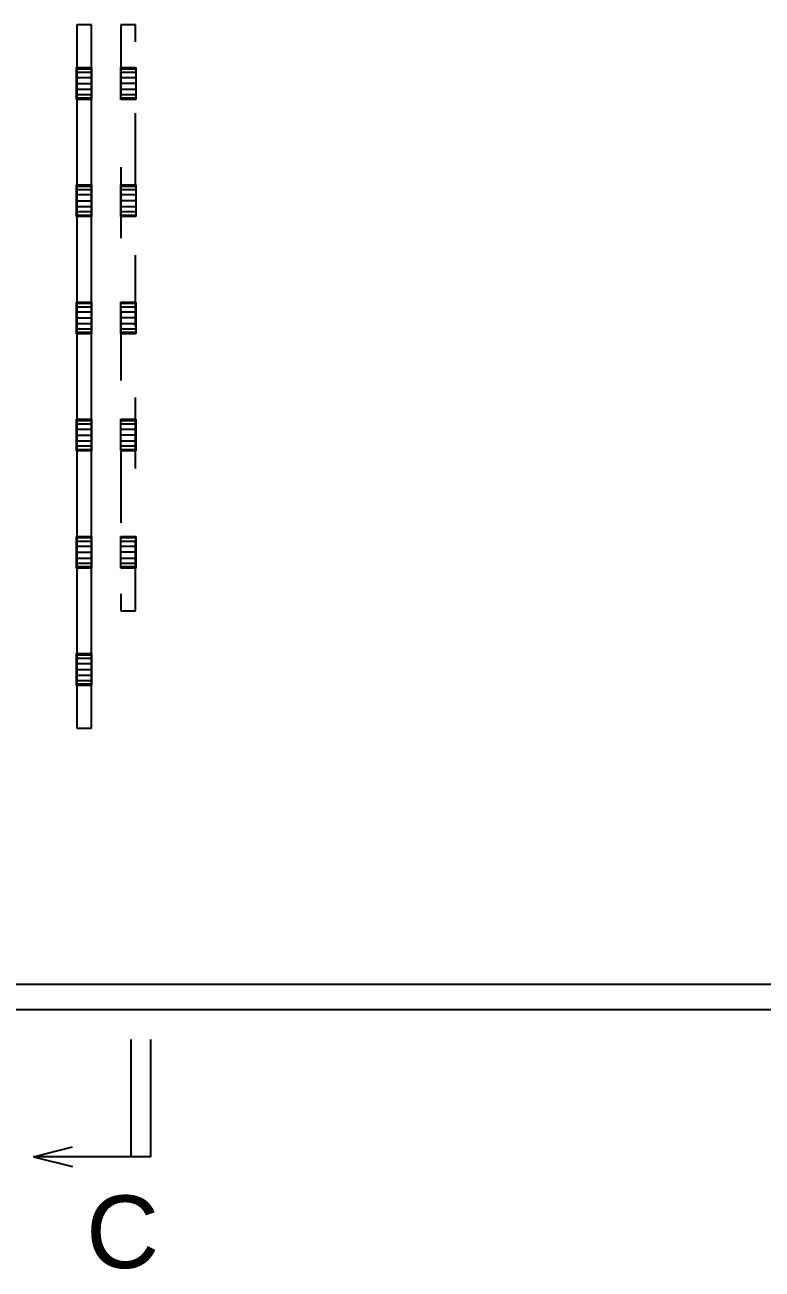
# Model space of a CAD drawing. Extents: x -23 to 149, y -71 to 107.
# Drawn here: x 67.71 to 86.59, y -33.35 to -1.5 of the extents above; entities that cross this region are included whole.
import ezdxf
from ezdxf.enums import TextEntityAlignment as Align

# ---------------------------------------------------------------- set-up
doc = ezdxf.new("R2010")
doc.units = 0
doc.header["$LTSCALE"] = 91.023009
doc.header["$MEASUREMENT"] = 0
doc.linetypes.add('SDS2_5', pattern=[0.04, 0.02, -0.02])
doc.layers.add('OUTLINE', color=7, linetype='CONTINUOUS')
doc.layers.add('SYSTEM_ANNOTATION', color=7, linetype='CONTINUOUS')
doc.styles.add('ARIAL', font='arial.ttf', dxfattribs={"width": 0.8, "height": 0.2})

msp = doc.modelspace()

# ---------------------------------------------------------------- linework, layer by layer
at = {"layer": 'OUTLINE', "color": 2, "linetype": 'CONTINUOUS'}
for p, q in [((69.418, -1.5), (69.043, -1.5)), ((69.043, -1.5), (69.043, -19.5)), ((69.418, -19.5), (69.418, -1.5)), ((69.043, -19.5), (69.418, -19.5)), ((90.5, -26.06), (5.5, -26.06)), ((5.5, -26.7), (90.5, -26.7))]:
    msp.add_line(p, q, dxfattribs=at)
at = {"layer": 'OUTLINE', "color": 1, "linetype": 'SDS2_5'}
for p, q in [((70.55, -1.5), (70.175, -1.5)), ((70.175, -1.5), (70.175, -16.5)), ((70.55, -16.5), (70.55, -1.5)), ((69.037, -2.625), (69.037, -2.594)), ((69.037, -2.594), (69.043, -2.594)), ((69.037, -2.713), (69.037, -2.625)), ((69.037, -2.625), (69.043, -2.625)), ((69.037, -2.845), (69.037, -2.713)), ((69.037, -2.713), (69.043, -2.713)), ((69.037, -3), (69.037, -2.845)), ((69.037, -2.845), (69.043, -2.845)), ((69.043, -2.594), (69.418, -2.594)), ((69.043, -2.625), (69.418, -2.625)), ((69.043, -2.713), (69.418, -2.713)), ((69.043, -2.845), (69.418, -2.845)), ((69.418, -2.594), (69.422, -2.594)), ((69.418, -2.625), (69.422, -2.625)), ((69.418, -2.713), (69.422, -2.713)), ((69.418, -2.845), (69.422, -2.845)), ((69.422, -2.594), (69.422, -2.625)), ((69.422, -2.625), (69.422, -2.713)), ((69.422, -2.713), (69.422, -2.845)), ((69.422, -2.845), (69.422, -3)), ((70.17, -2.594), (70.175, -2.594)), ((70.17, -2.625), (70.17, -2.594)), ((70.17, -2.625), (70.175, -2.625)), ((70.17, -2.713), (70.17, -2.625)), ((70.17, -2.713), (70.175, -2.713)), ((70.17, -2.845), (70.17, -2.713)), ((70.17, -2.845), (70.175, -2.845)), ((70.17, -3), (70.17, -2.845)), ((70.175, -2.594), (70.55, -2.594)), ((70.175, -2.625), (70.55, -2.625)), ((70.175, -2.713), (70.55, -2.713)), ((70.175, -2.845), (70.55, -2.845)), ((70.55, -2.594), (70.555, -2.594)), ((70.55, -2.625), (70.555, -2.625)), ((70.55, -2.713), (70.555, -2.713)), ((70.55, -2.845), (70.555, -2.845)), ((70.555, -2.594), (70.555, -2.625)), ((70.555, -2.625), (70.555, -2.713)), ((70.555, -2.713), (70.555, -2.845)), ((70.555, -2.845), (70.555, -3)), ((69.037, -3.155), (69.037, -3)), ((69.037, -3), (69.043, -3)), ((69.037, -3.287), (69.037, -3.155)), ((69.043, -3.155), (69.037, -3.155)), ((69.043, -3), (69.418, -3)), ((69.418, -3.155), (69.043, -3.155)), ((69.418, -3), (69.422, -3)), ((69.422, -3.155), (69.418, -3.155)), ((69.422, -3), (69.422, -3.155)), ((69.422, -3.155), (69.422, -3.287)), ((70.175, -3), (70.17, -3)), ((70.17, -3.155), (70.17, -3)), ((70.175, -3.155), (70.17, -3.155)), ((70.17, -3.287), (70.17, -3.155)), ((70.55, -3), (70.175, -3)), ((70.55, -3.155), (70.175, -3.155)), ((70.555, -3), (70.55, -3)), ((70.555, -3.155), (70.55, -3.155)), ((70.555, -3), (70.555, -3.155)), ((70.555, -3.155), (70.555, -3.287)), ((69.037, -3.375), (69.037, -3.287)), ((69.043, -3.287), (69.037, -3.287)), ((69.037, -3.406), (69.037, -3.375)), ((69.043, -3.375), (69.037, -3.375)), ((69.043, -3.406), (69.037, -3.406)), ((69.418, -3.287), (69.043, -3.287)), ((69.418, -3.375), (69.043, -3.375)), ((69.418, -3.406), (69.043, -3.406)), ((69.422, -3.287), (69.418, -3.287)), ((69.422, -3.375), (69.418, -3.375)), ((69.422, -3.406), (69.418, -3.406)), ((69.422, -3.287), (69.422, -3.375)), ((69.422, -3.375), (69.422, -3.406)), ((70.175, -3.287), (70.17, -3.287)), ((70.17, -3.375), (70.17, -3.287)), ((70.175, -3.375), (70.17, -3.375)), ((70.17, -3.406), (70.17, -3.375)), ((70.175, -3.406), (70.17, -3.406)), ((70.55, -3.287), (70.175, -3.287)), ((70.55, -3.375), (70.175, -3.375)), ((70.55, -3.406), (70.175, -3.406)), ((70.555, -3.287), (70.55, -3.287)), ((70.555, -3.375), (70.55, -3.375)), ((70.555, -3.406), (70.55, -3.406)), ((70.555, -3.287), (70.555, -3.375)), ((70.555, -3.375), (70.555, -3.406)), ((69.037, -5.625), (69.037, -5.594)), ((69.037, -5.594), (69.043, -5.594)), ((69.037, -5.713), (69.037, -5.625)), ((69.037, -5.625), (69.043, -5.625)), ((69.037, -5.845), (69.037, -5.713)), ((69.037, -5.713), (69.043, -5.713)), ((69.043, -5.594), (69.418, -5.594)), ((69.043, -5.625), (69.418, -5.625)), ((69.043, -5.713), (69.418, -5.713)), ((69.418, -5.594), (69.422, -5.594)), ((69.418, -5.625), (69.422, -5.625)), ((69.418, -5.713), (69.422, -5.713)), ((69.422, -5.594), (69.422, -5.625)), ((69.422, -5.625), (69.422, -5.713)), ((69.422, -5.713), (69.422, -5.845)), ((70.17, -5.594), (70.175, -5.594)), ((70.17, -5.625), (70.17, -5.594)), ((70.17, -5.625), (70.175, -5.625)), ((70.17, -5.713), (70.17, -5.625)), ((70.17, -5.713), (70.175, -5.713)), ((70.17, -5.845), (70.17, -5.713)), ((70.175, -5.594), (70.55, -5.594)), ((70.175, -5.625), (70.55, -5.625)), ((70.175, -5.713), (70.55, -5.713)), ((70.55, -5.594), (70.555, -5.594)), ((70.55, -5.625), (70.555, -5.625)), ((70.55, -5.713), (70.555, -5.713)), ((70.555, -5.594), (70.555, -5.625)), ((70.555, -5.625), (70.555, -5.713)), ((70.555, -5.713), (70.555, -5.845)), ((69.037, -6), (69.037, -5.845)), ((69.037, -5.845), (69.043, -5.845)), ((69.037, -6.155), (69.037, -6)), ((69.037, -6), (69.043, -6)), ((69.043, -5.845), (69.418, -5.845)), ((69.043, -6), (69.418, -6)), ((69.418, -5.845), (69.422, -5.845)), ((69.418, -6), (69.422, -6)), ((69.422, -5.845), (69.422, -6)), ((69.422, -6), (69.422, -6.155)), ((70.17, -5.845), (70.175, -5.845)), ((70.17, -6), (70.17, -5.845)), ((70.175, -6), (70.17, -6)), ((70.17, -6.155), (70.17, -6)), ((70.175, -5.845), (70.55, -5.845)), ((70.55, -6), (70.175, -6)), ((70.55, -5.845), (70.555, -5.845)), ((70.555, -6), (70.55, -6)), ((70.555, -5.845), (70.555, -6)), ((70.555, -6), (70.555, -6.155)), ((69.037, -6.287), (69.037, -6.155)), ((69.043, -6.155), (69.037, -6.155)), ((69.037, -6.375), (69.037, -6.287)), ((69.043, -6.287), (69.037, -6.287)), ((69.418, -6.155), (69.043, -6.155)), ((69.418, -6.287), (69.043, -6.287)), ((69.422, -6.155), (69.418, -6.155)), ((69.422, -6.287), (69.418, -6.287)), ((69.422, -6.155), (69.422, -6.287)), ((69.422, -6.287), (69.422, -6.375)), ((70.175, -6.155), (70.17, -6.155)), ((70.17, -6.287), (70.17, -6.155)), ((70.175, -6.287), (70.17, -6.287)), ((70.17, -6.375), (70.17, -6.287)), ((70.55, -6.155), (70.175, -6.155)), ((70.55, -6.287), (70.175, -6.287)), ((70.555, -6.155), (70.55, -6.155)), ((70.555, -6.287), (70.55, -6.287)), ((70.555, -6.155), (70.555, -6.287)), ((70.555, -6.287), (70.555, -6.375)), ((69.037, -6.406), (69.037, -6.375)), ((69.043, -6.375), (69.037, -6.375)), ((69.043, -6.406), (69.037, -6.406)), ((69.418, -6.375), (69.043, -6.375)), ((69.418, -6.406), (69.043, -6.406)), ((69.422, -6.375), (69.418, -6.375)), ((69.422, -6.406), (69.418, -6.406)), ((69.422, -6.375), (69.422, -6.406)), ((70.175, -6.375), (70.17, -6.375)), ((70.17, -6.406), (70.17, -6.375)), ((70.175, -6.406), (70.17, -6.406)), ((70.55, -6.375), (70.175, -6.375)), ((70.55, -6.406), (70.175, -6.406)), ((70.555, -6.375), (70.55, -6.375)), ((70.555, -6.406), (70.55, -6.406)), ((70.555, -6.375), (70.555, -6.406)), ((69.037, -8.625), (69.037, -8.594)), ((69.037, -8.594), (69.043, -8.594)), ((69.043, -8.594), (69.418, -8.594)), ((69.418, -8.594), (69.422, -8.594)), ((69.422, -8.594), (69.422, -8.625)), ((70.17, -8.594), (70.175, -8.594)), ((70.17, -8.625), (70.17, -8.594)), ((70.175, -8.594), (70.55, -8.594)), ((70.55, -8.594), (70.555, -8.594)), ((70.555, -8.594), (70.555, -8.625)), ((69.037, -8.713), (69.037, -8.625)), ((69.037, -8.625), (69.043, -8.625)), ((69.037, -8.845), (69.037, -8.713)), ((69.037, -8.713), (69.043, -8.713)), ((69.037, -9), (69.037, -8.845)), ((69.037, -8.845), (69.043, -8.845)), ((69.043, -8.625), (69.418, -8.625)), ((69.043, -8.713), (69.418, -8.713)), ((69.043, -8.845), (69.418, -8.845)), ((69.418, -8.625), (69.422, -8.625)), ((69.418, -8.713), (69.422, -8.713)), ((69.418, -8.845), (69.422, -8.845)), ((69.422, -8.625), (69.422, -8.713)), ((69.422, -8.713), (69.422, -8.845)), ((69.422, -8.845), (69.422, -9)), ((70.17, -8.625), (70.175, -8.625)), ((70.17, -8.713), (70.17, -8.625)), ((70.17, -8.713), (70.175, -8.713)), ((70.17, -8.845), (70.17, -8.713)), ((70.17, -8.845), (70.175, -8.845)), ((70.17, -9), (70.17, -8.845)), ((70.175, -8.625), (70.55, -8.625)), ((70.175, -8.713), (70.55, -8.713)), ((70.175, -8.845), (70.55, -8.845)), ((70.55, -8.625), (70.555, -8.625)), ((70.55, -8.713), (70.555, -8.713)), ((70.55, -8.845), (70.555, -8.845)), ((70.555, -8.625), (70.555, -8.713)), ((70.555, -8.713), (70.555, -8.845)), ((70.555, -8.845), (70.555, -9)), ((69.037, -9.155), (69.037, -9)), ((69.037, -9), (69.043, -9)), ((69.037, -9.287), (69.037, -9.155)), ((69.043, -9.155), (69.037, -9.155)), ((69.043, -9), (69.418, -9)), ((69.418, -9.155), (69.043, -9.155)), ((69.418, -9), (69.422, -9)), ((69.422, -9.155), (69.418, -9.155)), ((69.422, -9), (69.422, -9.155)), ((69.422, -9.155), (69.422, -9.287)), ((70.175, -9), (70.17, -9)), ((70.17, -9.155), (70.17, -9)), ((70.175, -9.155), (70.17, -9.155)), ((70.17, -9.287), (70.17, -9.155)), ((70.55, -9), (70.175, -9)), ((70.55, -9.155), (70.175, -9.155)), ((70.555, -9), (70.55, -9)), ((70.555, -9.155), (70.55, -9.155)), ((70.555, -9), (70.555, -9.155)), ((70.555, -9.155), (70.555, -9.287)), ((69.037, -9.375), (69.037, -9.287)), ((69.043, -9.287), (69.037, -9.287)), ((69.037, -9.406), (69.037, -9.375)), ((69.043, -9.375), (69.037, -9.375)), ((69.043, -9.406), (69.037, -9.406)), ((69.418, -9.287), (69.043, -9.287)), ((69.418, -9.375), (69.043, -9.375)), ((69.418, -9.406), (69.043, -9.406)), ((69.422, -9.287), (69.418, -9.287)), ((69.422, -9.375), (69.418, -9.375)), ((69.422, -9.406), (69.418, -9.406)), ((69.422, -9.287), (69.422, -9.375)), ((69.422, -9.375), (69.422, -9.406)), ((70.175, -9.287), (70.17, -9.287)), ((70.17, -9.375), (70.17, -9.287)), ((70.175, -9.375), (70.17, -9.375)), ((70.17, -9.406), (70.17, -9.375)), ((70.175, -9.406), (70.17, -9.406)), ((70.55, -9.287), (70.175, -9.287)), ((70.55, -9.375), (70.175, -9.375)), ((70.55, -9.406), (70.175, -9.406)), ((70.555, -9.287), (70.55, -9.287)), ((70.555, -9.375), (70.55, -9.375)), ((70.555, -9.406), (70.55, -9.406)), ((70.555, -9.287), (70.555, -9.375)), ((70.555, -9.375), (70.555, -9.406)), ((69.037, -11.625), (69.037, -11.594)), ((69.037, -11.594), (69.043, -11.594)), ((69.037, -11.713), (69.037, -11.625)), ((69.037, -11.625), (69.043, -11.625)), ((69.037, -11.845), (69.037, -11.713)), ((69.037, -11.713), (69.043, -11.713)), ((69.043, -11.594), (69.418, -11.594)), ((69.043, -11.625), (69.418, -11.625)), ((69.043, -11.713), (69.418, -11.713)), ((69.418, -11.594), (69.422, -11.594)), ((69.418, -11.625), (69.422, -11.625)), ((69.418, -11.713), (69.422, -11.713)), ((69.422, -11.594), (69.422, -11.625)), ((69.422, -11.625), (69.422, -11.713)), ((69.422, -11.713), (69.422, -11.845)), ((70.17, -11.594), (70.175, -11.594)), ((70.17, -11.625), (70.17, -11.594)), ((70.17, -11.625), (70.175, -11.625)), ((70.17, -11.713), (70.17, -11.625)), ((70.17, -11.713), (70.175, -11.713)), ((70.17, -11.845), (70.17, -11.713)), ((70.175, -11.594), (70.55, -11.594)), ((70.175, -11.625), (70.55, -11.625)), ((70.175, -11.713), (70.55, -11.713)), ((70.55, -11.594), (70.555, -11.594)), ((70.55, -11.625), (70.555, -11.625)), ((70.55, -11.713), (70.555, -11.713)), ((70.555, -11.594), (70.555, -11.625)), ((70.555, -11.625), (70.555, -11.713)), ((70.555, -11.713), (70.555, -11.845)), ((69.037, -12), (69.037, -11.845)), ((69.037, -11.845), (69.043, -11.845)), ((69.037, -12.155), (69.037, -12)), ((69.037, -12), (69.043, -12)), ((69.043, -11.845), (69.418, -11.845)), ((69.043, -12), (69.418, -12)), ((69.418, -11.845), (69.422, -11.845)), ((69.418, -12), (69.422, -12)), ((69.422, -11.845), (69.422, -12)), ((69.422, -12), (69.422, -12.155)), ((70.17, -11.845), (70.175, -11.845)), ((70.17, -12), (70.17, -11.845)), ((70.175, -12), (70.17, -12)), ((70.17, -12.155), (70.17, -12)), ((70.175, -11.845), (70.55, -11.845)), ((70.55, -12), (70.175, -12)), ((70.55, -11.845), (70.555, -11.845)), ((70.555, -12), (70.55, -12)), ((70.555, -11.845), (70.555, -12)), ((70.555, -12), (70.555, -12.155)), ((69.037, -12.287), (69.037, -12.155)), ((69.043, -12.155), (69.037, -12.155)), ((69.037, -12.375), (69.037, -12.287)), ((69.043, -12.287), (69.037, -12.287)), ((69.037, -12.406), (69.037, -12.375)), ((69.043, -12.375), (69.037, -12.375)), ((69.043, -12.406), (69.037, -12.406)), ((69.418, -12.155), (69.043, -12.155)), ((69.418, -12.287), (69.043, -12.287)), ((69.418, -12.375), (69.043, -12.375)), ((69.418, -12.406), (69.043, -12.406)), ((69.422, -12.155), (69.418, -12.155)), ((69.422, -12.287), (69.418, -12.287)), ((69.422, -12.375), (69.418, -12.375)), ((69.422, -12.406), (69.418, -12.406)), ((69.422, -12.155), (69.422, -12.287)), ((69.422, -12.287), (69.422, -12.375)), ((69.422, -12.375), (69.422, -12.406)), ((70.175, -12.155), (70.17, -12.155)), ((70.17, -12.287), (70.17, -12.155)), ((70.175, -12.287), (70.17, -12.287)), ((70.17, -12.375), (70.17, -12.287)), ((70.175, -12.375), (70.17, -12.375)), ((70.17, -12.406), (70.17, -12.375)), ((70.175, -12.406), (70.17, -12.406)), ((70.55, -12.155), (70.175, -12.155)), ((70.55, -12.287), (70.175, -12.287)), ((70.55, -12.375), (70.175, -12.375)), ((70.55, -12.406), (70.175, -12.406)), ((70.555, -12.155), (70.55, -12.155)), ((70.555, -12.287), (70.55, -12.287)), ((70.555, -12.375), (70.55, -12.375)), ((70.555, -12.406), (70.55, -12.406)), ((70.555, -12.155), (70.555, -12.287)), ((70.555, -12.287), (70.555, -12.375)), ((70.555, -12.375), (70.555, -12.406)), ((69.037, -14.625), (69.037, -14.594)), ((69.037, -14.594), (69.043, -14.594)), ((69.037, -14.713), (69.037, -14.625)), ((69.037, -14.625), (69.043, -14.625)), ((69.043, -14.594), (69.418, -14.594)), ((69.043, -14.625), (69.418, -14.625)), ((69.418, -14.594), (69.422, -14.594)), ((69.418, -14.625), (69.422, -14.625)), ((69.422, -14.594), (69.422, -14.625)), ((69.422, -14.625), (69.422, -14.713)), ((70.17, -14.594), (70.175, -14.594)), ((70.17, -14.625), (70.17, -14.594)), ((70.17, -14.625), (70.175, -14.625)), ((70.17, -14.713), (70.17, -14.625)), ((70.175, -14.594), (70.55, -14.594)), ((70.175, -14.625), (70.55, -14.625)), ((70.55, -14.594), (70.555, -14.594)), ((70.55, -14.625), (70.555, -14.625)), ((70.555, -14.594), (70.555, -14.625)), ((70.555, -14.625), (70.555, -14.713)), ((69.037, -14.845), (69.037, -14.713)), ((69.037, -14.713), (69.043, -14.713)), ((69.037, -15), (69.037, -14.845)), ((69.037, -14.845), (69.043, -14.845)), ((69.043, -14.713), (69.418, -14.713)), ((69.043, -14.845), (69.418, -14.845)), ((69.418, -14.713), (69.422, -14.713)), ((69.418, -14.845), (69.422, -14.845)), ((69.422, -14.713), (69.422, -14.845)), ((69.422, -14.845), (69.422, -15)), ((70.17, -14.713), (70.175, -14.713)), ((70.17, -14.845), (70.17, -14.713)), ((70.17, -14.845), (70.175, -14.845)), ((70.17, -15), (70.17, -14.845)), ((70.175, -14.713), (70.55, -14.713)), ((70.175, -14.845), (70.55, -14.845)), ((70.55, -14.713), (70.555, -14.713)), ((70.55, -14.845), (70.555, -14.845)), ((70.555, -14.713), (70.555, -14.845)), ((70.555, -14.845), (70.555, -15)), ((69.037, -15.155), (69.037, -15)), ((69.037, -15), (69.043, -15)), ((69.037, -15.287), (69.037, -15.155)), ((69.043, -15.155), (69.037, -15.155)), ((69.037, -15.375), (69.037, -15.287)), ((69.043, -15.287), (69.037, -15.287)), ((69.043, -15), (69.418, -15)), ((69.418, -15.155), (69.043, -15.155)), ((69.418, -15.287), (69.043, -15.287)), ((69.418, -15), (69.422, -15)), ((69.422, -15.155), (69.418, -15.155)), ((69.422, -15.287), (69.418, -15.287)), ((69.422, -15), (69.422, -15.155)), ((69.422, -15.155), (69.422, -15.287)), ((69.422, -15.287), (69.422, -15.375)), ((70.175, -15), (70.17, -15)), ((70.17, -15.155), (70.17, -15)), ((70.175, -15.155), (70.17, -15.155)), ((70.17, -15.287), (70.17, -15.155)), ((70.175, -15.287), (70.17, -15.287)), ((70.17, -15.375), (70.17, -15.287)), ((70.55, -15), (70.175, -15)), ((70.55, -15.155), (70.175, -15.155)), ((70.55, -15.287), (70.175, -15.287)), ((70.555, -15), (70.55, -15)), ((70.555, -15.155), (70.55, -15.155)), ((70.555, -15.287), (70.55, -15.287)), ((70.555, -15), (70.555, -15.155)), ((70.555, -15.155), (70.555, -15.287)), ((70.555, -15.287), (70.555, -15.375)), ((69.037, -15.406), (69.037, -15.375)), ((69.043, -15.375), (69.037, -15.375)), ((69.043, -15.406), (69.037, -15.406)), ((69.418, -15.375), (69.043, -15.375)), ((69.418, -15.406), (69.043, -15.406)), ((69.422, -15.375), (69.418, -15.375)), ((69.422, -15.406), (69.418, -15.406)), ((69.422, -15.375), (69.422, -15.406)), ((70.175, -15.375), (70.17, -15.375)), ((70.17, -15.406), (70.17, -15.375)), ((70.175, -15.406), (70.17, -15.406)), ((70.55, -15.375), (70.175, -15.375)), ((70.55, -15.406), (70.175, -15.406)), ((70.555, -15.375), (70.55, -15.375)), ((70.555, -15.406), (70.55, -15.406)), ((70.555, -15.375), (70.555, -15.406)), ((70.175, -16.5), (70.55, -16.5)), ((69.037, -17.625), (69.037, -17.594)), ((69.037, -17.594), (69.043, -17.594)), ((69.037, -17.713), (69.037, -17.625)), ((69.037, -17.625), (69.043, -17.625)), ((69.037, -17.845), (69.037, -17.713)), ((69.037, -17.713), (69.043, -17.713)), ((69.043, -17.594), (69.418, -17.594)), ((69.043, -17.625), (69.418, -17.625)), ((69.043, -17.713), (69.418, -17.713)), ((69.418, -17.594), (69.422, -17.594)), ((69.418, -17.625), (69.422, -17.625)), ((69.418, -17.713), (69.422, -17.713)), ((69.422, -17.594), (69.422, -17.625)), ((69.422, -17.625), (69.422, -17.713)), ((69.422, -17.713), (69.422, -17.845)), ((69.037, -18), (69.037, -17.845)), ((69.037, -17.845), (69.043, -17.845)), ((69.037, -18.155), (69.037, -18)), ((69.037, -18), (69.043, -18)), ((69.043, -17.845), (69.418, -17.845)), ((69.043, -18), (69.418, -18)), ((69.418, -17.845), (69.422, -17.845)), ((69.418, -18), (69.422, -18)), ((69.422, -17.845), (69.422, -18)), ((69.422, -18), (69.422, -18.155)), ((69.037, -18.287), (69.037, -18.155)), ((69.043, -18.155), (69.037, -18.155)), ((69.037, -18.375), (69.037, -18.287)), ((69.043, -18.287), (69.037, -18.287)), ((69.037, -18.406), (69.037, -18.375)), ((69.043, -18.375), (69.037, -18.375)), ((69.043, -18.406), (69.037, -18.406)), ((69.418, -18.155), (69.043, -18.155)), ((69.418, -18.287), (69.043, -18.287)), ((69.418, -18.375), (69.043, -18.375)), ((69.418, -18.406), (69.043, -18.406)), ((69.422, -18.155), (69.418, -18.155)), ((69.422, -18.287), (69.418, -18.287)), ((69.422, -18.375), (69.418, -18.375)), ((69.422, -18.406), (69.418, -18.406)), ((69.422, -18.155), (69.422, -18.287)), ((69.422, -18.287), (69.422, -18.375)), ((69.422, -18.375), (69.422, -18.406))]:
    msp.add_line(p, q, dxfattribs=at)
at = {"layer": 'SYSTEM_ANNOTATION', "color": 3, "linetype": 'CONTINUOUS'}
for p, q in [((70.437, -30.471), (70.437, -27.471)), ((70.937, -30.471), (70.937, -27.471)), ((67.937, -30.471), (68.937, -30.221)), ((70.937, -30.471), (67.937, -30.471)), ((67.937, -30.471), (68.937, -30.721))]:
    msp.add_line(p, q, dxfattribs=at)

# ---------------------------------------------------------------- texts
at = {"layer": 'SYSTEM_ANNOTATION', "color": 3, "linetype": 'CONTINUOUS', "style": 'ARIAL'}
msp.add_text('C', height=1.858, dxfattribs=at).set_placement((70.217, -32.393), align=Align.MIDDLE_CENTER)

doc.saveas('drawing.dxf')
